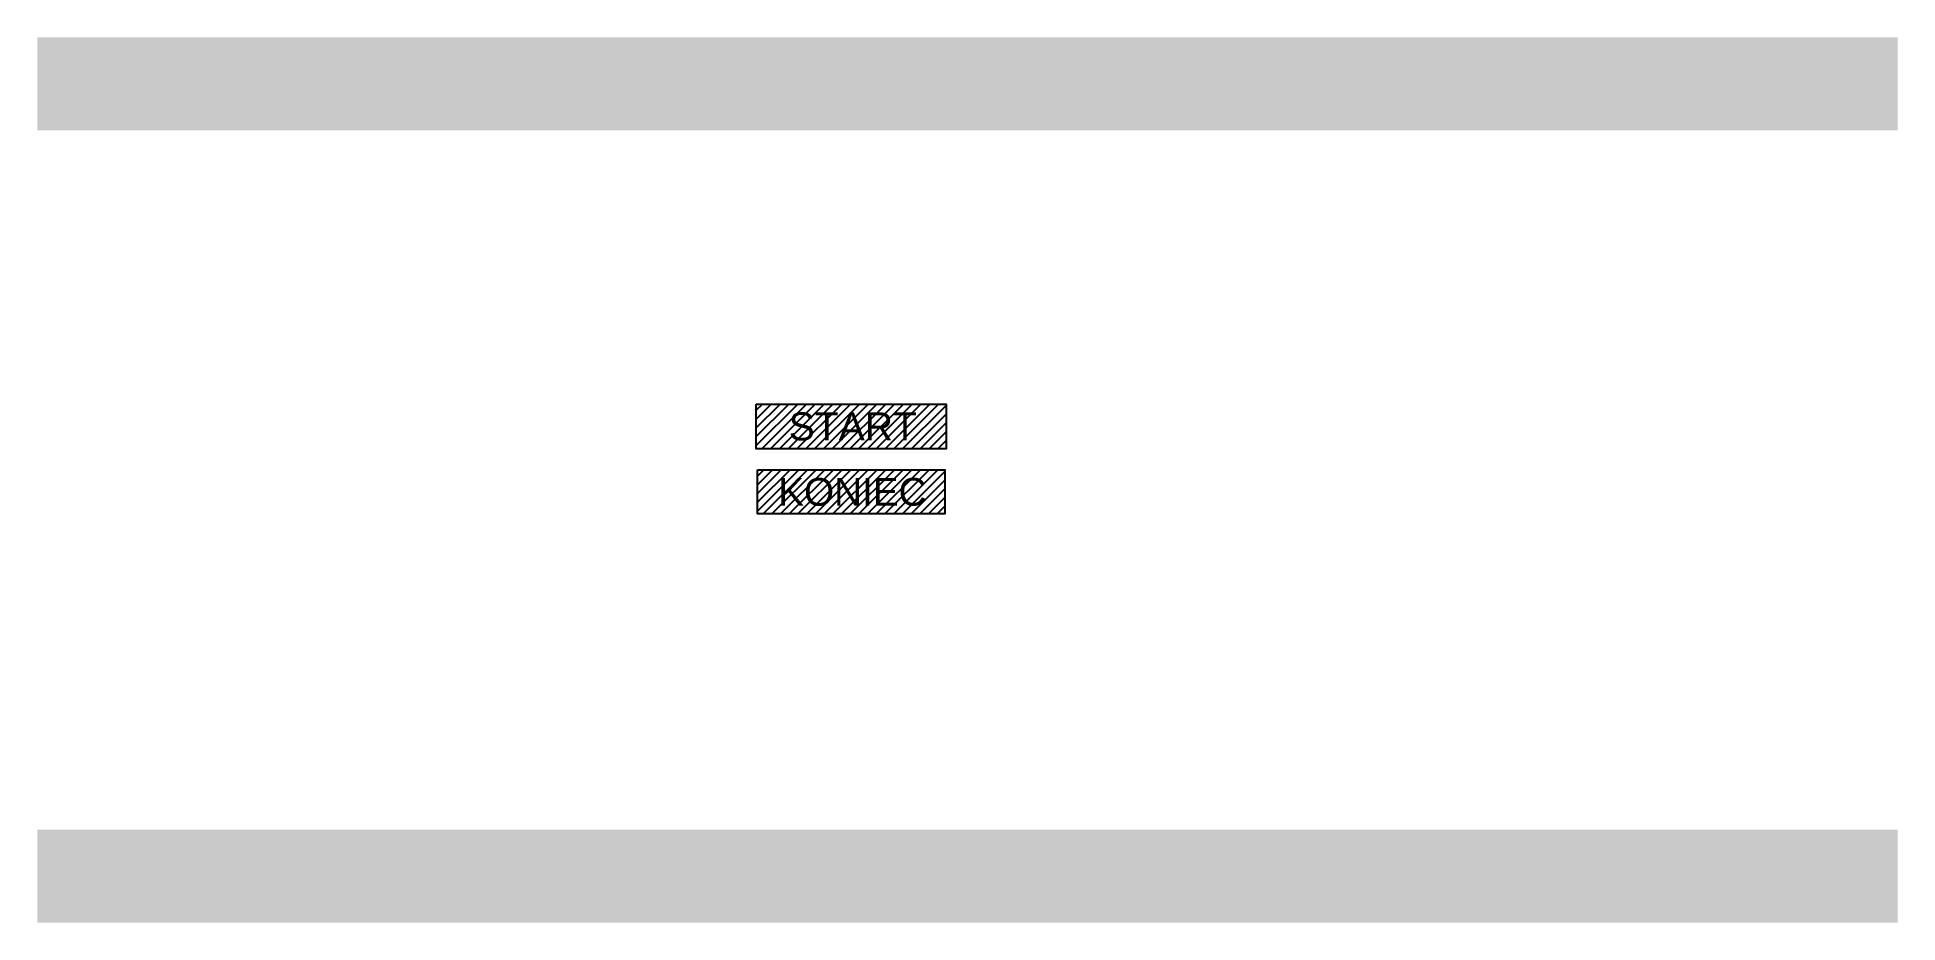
# Model space of a CAD drawing. Header units: millimetres. Extents: x 0 to 8000, y 0 to 3807.
import ezdxf

# ---------------------------------------------------------------- set-up
doc = ezdxf.new("R2010")
doc.units = ezdxf.units.MM
doc.layers.add('menu', color=7, linetype='Continuous')
doc.styles.get("Standard").update_dxf_attribs({"font": 'arial.ttf'})
pattern_1 = [(45, (-112.9336, -117.5526), (-1.571545, 1.571545), [])]

# ---------------------------------------------------------------- blocks, each defined once
blk = doc.blocks.new('start-btn')
at = {"true_color": 0x000000, "transparency": 33554687}
h = blk.add_hatch(dxfattribs=at)
h.set_pattern_fill('ANSI31', color=18, scale=0.7, style=0)
h.set_pattern_definition(pattern_1)
h.paths.add_polyline_path([(-33.87, 7.99), (33.87, 7.99), (33.87, -7.99), (-33.87, -7.99)])
blk.add_lwpolyline([(-33.87, 7.99), (33.87, 7.99), (33.87, -7.99), (-33.87, -7.99)], close=True)
at = {"insert": (-33.7, 5.02), "char_height": 10, "attachment_point": 1}
blk.add_mtext_dynamic_auto_height_columns('\\pxsm1,qc;START', width=68.5566, gutter_width=12.5, height=0, count=1, dxfattribs=at)
blk = doc.blocks.new('exit-btn')
at = {"true_color": 0x000000, "transparency": 33554687}
h = blk.add_hatch(dxfattribs=at)
h.set_pattern_fill('ANSI31', color=18, scale=0.7, style=0)
h.set_pattern_definition(pattern_1)
h.paths.add_polyline_path([(-33.87, 7.99), (33.87, 7.99), (33.87, -7.99), (-33.87, -7.99)])
blk.add_lwpolyline([(-33.87, 7.99), (33.87, 7.99), (33.87, -7.99), (-33.87, -7.99)], close=True)
at = {"insert": (-33.87, 5.02), "char_height": 10, "attachment_point": 1}
blk.add_mtext_dynamic_auto_height_columns('\\pxsm1,qc;KONIEC', width=68.5566, gutter_width=12.5, height=0, count=1, dxfattribs=at)

msp = doc.modelspace()

# ---------------------------------------------------------------- hatches: boundary and pattern name
at = {"true_color": 0x654848}
h = msp.add_hatch(color=27, dxfattribs=at)
h.dxf.hatch_style = 1
h.paths.add_polyline_path([(0, 400), (0, 0), (8000, 0), (8000, 400)])
h.paths.add_polyline_path([(8000, 3807), (0, 3807), (0, 3407), (8000, 3407)])

# ---------------------------------------------------------------- block references
at = {"layer": 'menu'}
for name, p, xscale, yscale, zscale in [('start-btn', (3500, 2133.7), 12.04529687865646, 12.04529687865646, 12.04529687865646), ('exit-btn', (3500, 1852.5), 11.90052161506544, 11.90052161506544, 11.90052161506544)]:
    msp.add_blockref(name, p, dxfattribs=dict(at, xscale=xscale, yscale=yscale, zscale=zscale))

doc.saveas('drawing.dxf')
